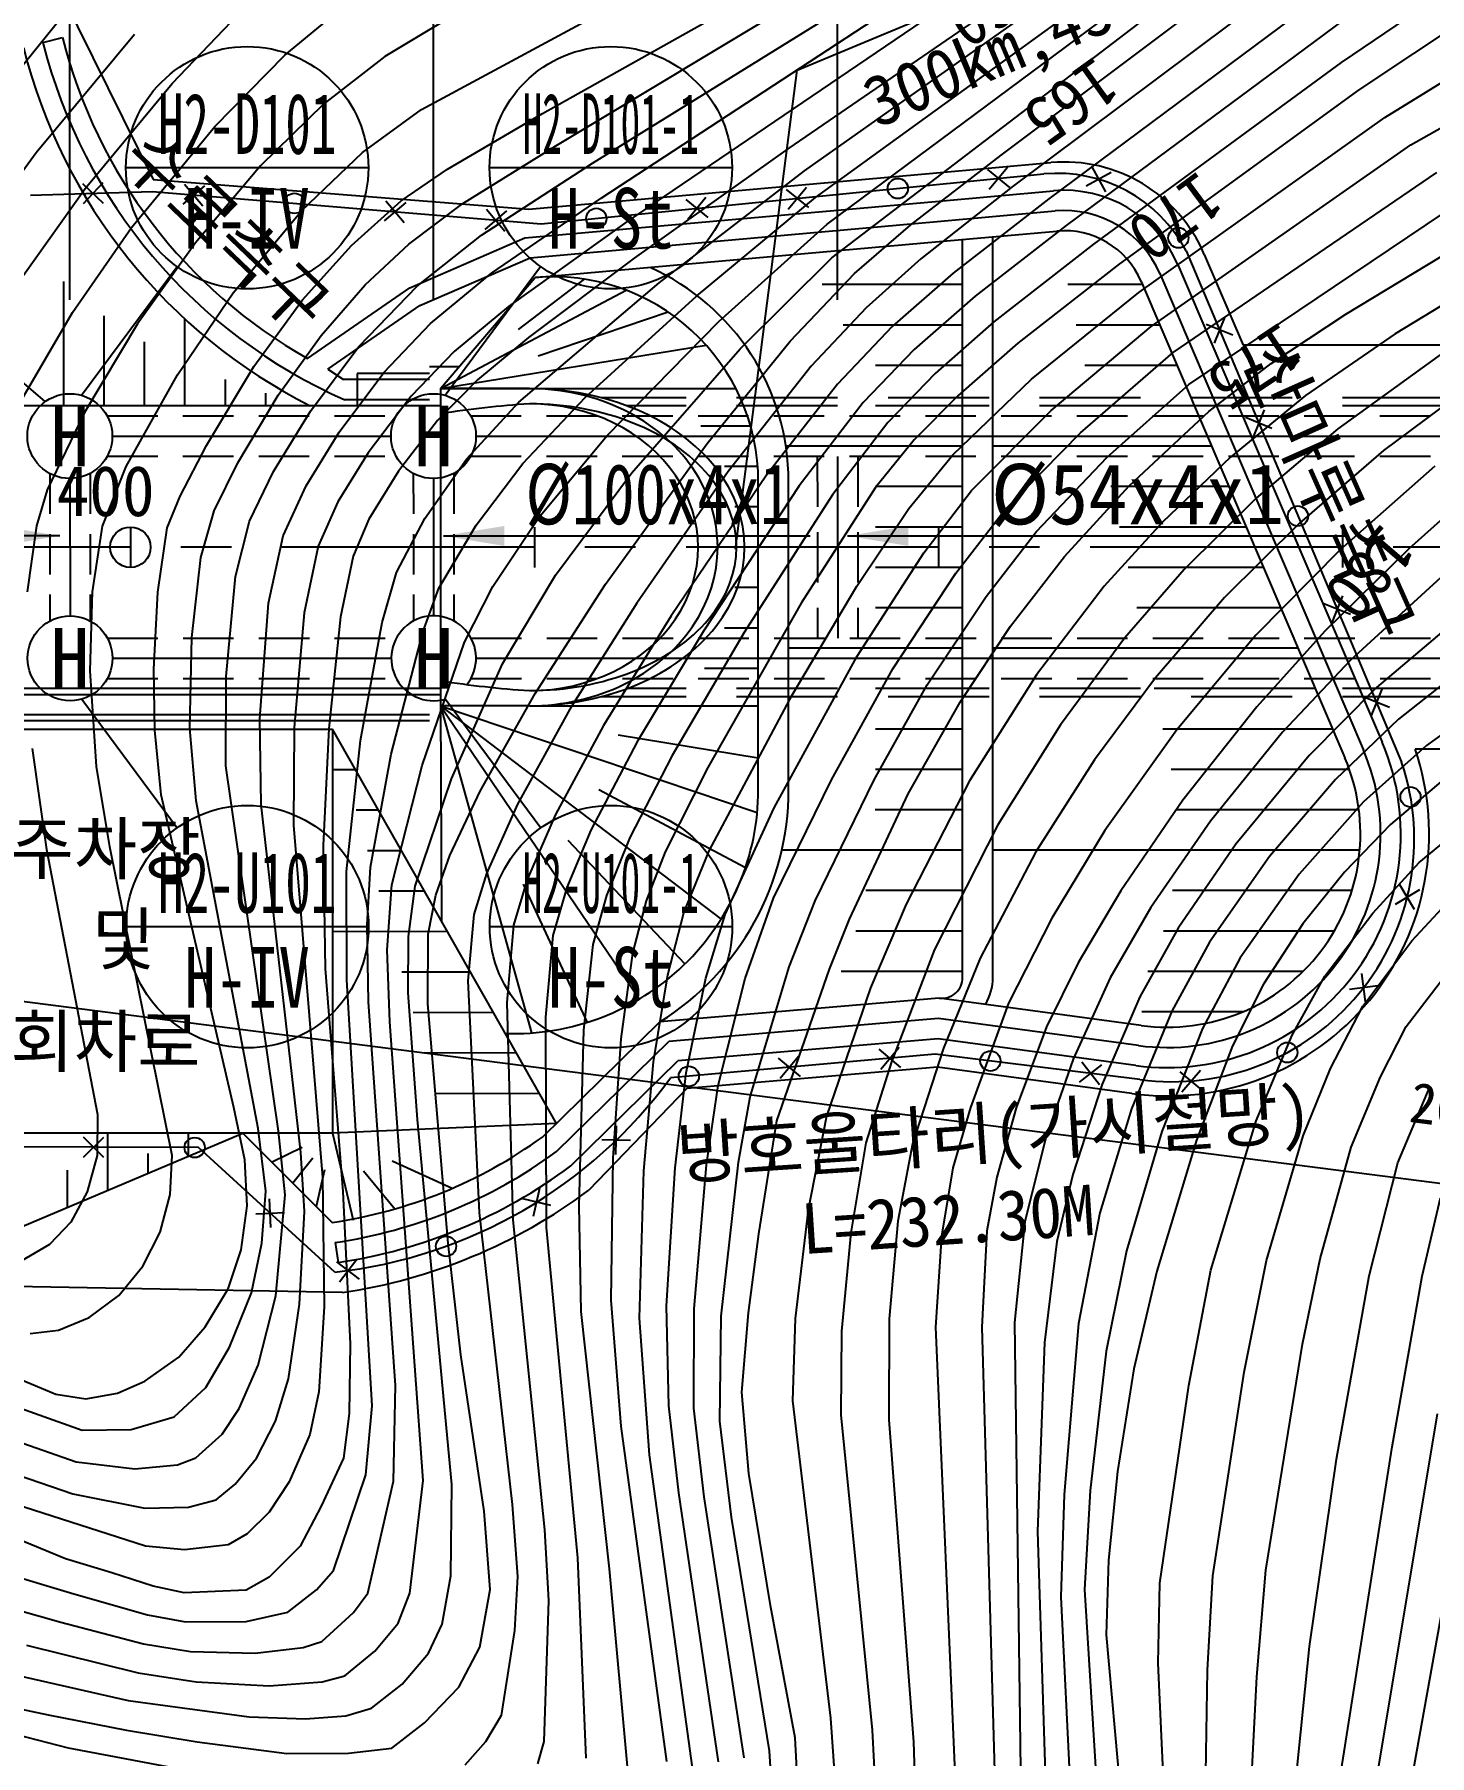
# Model space of a CAD drawing. Header units: millimetres. Extents: x 18534 to 19330, y 1103 to 1809.
# Drawn here: x 19117.1 to 19186.1, y 1409.6 to 1494.8 of the extents above; entities that cross this region are included whole.
import ezdxf
from ezdxf.enums import TextEntityAlignment as Align
from ezdxf.xclip import XClip

# ---------------------------------------------------------------- set-up
doc = ezdxf.new("R2010")
doc.units = ezdxf.units.MM
doc.header["$LTSCALE"] = 10
doc.header["$MEASUREMENT"] = 0
doc.header["$XCLIPFRAME"] = 2
for name, pattern in [('CENTER', [2, 1.25, -0.25, 0.25, -0.25]), ('DASHED', [0.75, 0.5, -0.25]), ('HIDDEN', [0.375, 0.25, -0.125])]:
    doc.linetypes.add(name, pattern=pattern)
for name, color, linetype in [('TN-MANH', 4, 'Continuous'), ('TZ-BASE', 253, 'Continuous'), ('TZ-CABL', 4, 'Continuous')]:
    doc.layers.add(name, color=color, linetype=linetype)
doc.styles.add('GR', font='GulimChe.ttf')
doc.styles.add('HANA', font='GulimChe.ttf')
doc.styles.get("Standard").update_dxf_attribs({"font": 'GulimChe.ttf'})
doc.linetypes.add('ZIGZAG', pattern='A,0.0001,-0.2,[131,ltypeshp.shx,S=0.2,R=0,X=-0.2,Y=0],-0.4,[131,ltypeshp.shx,S=0.2,R=180,X=0.2,Y=0],-0.2', length=0.8001)
doc.dimstyles.get("Standard").update_dxf_attribs({"dimtxt": 0.18, "dimasz": 0.18, "dimexe": 0.18, "dimexo": 0.0625, "dimgap": 0.09, "dimtad": 0, "dimtih": 1, "dimtoh": 1, "dimdec": 4, "dimzin": 0, "dimdsep": 46, "dimtxsty": 'Standard', "dimcen": 0.09, "dimadec": 0, "dimazin": 0, "dimtfac": 1, "dimtdec": 4, "dimtofl": 0, "dimtmove": 0, "dimatfit": 3, "dimfxl": 0, "dimtolj": 1, "dimtzin": 0, "dimarcsym": 0})

# ---------------------------------------------------------------- blocks, each defined once
blk = doc.blocks.new('JD-DFMKFD4RX')
at = {"layer": 'TZ-BASE'}
for p, q in [((583.481, 39.936, 169), (559.93, 23.999, 169)), ((491.262, 38.148), (501.127, 18.205)), ((491.262, 38.148), (501.127, 18.205)), ((575.243, 37.506, 168), (559.061, 25.357, 168)), ((514.409, 21.668, 154), (541.923, 36.521, 154)), ((532.996, 23.612), (562.587, 35.976)), ((521.051, 19.872, 156), (546.86, 35.376, 156)), ((520.402, 21.464, 155), (543.982, 34.728, 155)), ((523.307, 17.286, 158), (549.266, 34.287, 158)), ((522.879, 19.011, 157), (546.548, 33.688, 157)), ((550.339, 33.627, 159), (524.588, 16.117, 159)), ((574.872, 31.986, 170), (560.799, 22.641, 170)), ((549.729, 31.514, 160), (532.544, 19.725, 160)), ((534.712, 14.33, 164), (555.328, 30.066, 164)), ((533.371, 18.631, 161), (549.039, 29.707, 161)), ((533.914, 17.319, 162), (550.601, 29.408, 162)), ((534.483, 15.998, 163), (552.504, 29.379, 163)), ((543.095, 19.411, 165), (556.454, 29.43, 165)), ((517.648, 27.327, 153), (512.59, 24.298, 153)), ((557.323, 28.072, 166), (543.648, 17.847, 166)), ((493.399, 22.309, 149), (497.238, 27.034, 149)), ((502.06, 22.955, 151), (505.728, 26.789, 151)), ((507.647, 24.363, 152), (510.622, 26.816, 152)), ((558.192, 26.714, 167), (545.454, 17.252, 167)), ((495.329, 19.545, 150), (500.199, 25.406, 150)), ((495.67, 24.984), (496.64, 25.228)), ((559.061, 25.357, 168), (546.311, 15.932, 168)), ((504.173, 20.826, 152), (507.647, 24.363, 152)), ((512.59, 24.298, 153), (509.578, 21.955, 153)), ((559.93, 23.999, 169), (547.675, 14.997, 169)), ((562.085, 21.278, 171), (567.128, 24.376, 171)), ((529.95, -0.093), (532.996, 23.612)), ((497.754, 17.752, 151), (502.06, 22.955, 151)), ((560.799, 22.641, 170), (548.961, 14.026, 170)), ((563.372, 19.914, 172), (568.236, 22.661, 172)), ((509.578, 21.955, 153), (506.442, 18.874, 153)), ((511.49, 19.534, 154), (514.409, 21.668, 154)), ((515.701, 18.723, 155), (520.402, 21.464, 155)), ((500.044, 15.83, 152), (504.173, 20.826, 152)), ((549.911, 12.607, 171), (562.085, 21.278, 171)), ((516.448, 17.011, 156), (521.051, 19.872, 156)), ((532.544, 19.725, 160), (524.929, 14.303, 160)), ((550.518, 10.929, 172), (563.372, 19.914, 172)), ((492.26, 15.322, 150), (495.329, 19.545, 150)), ((506.442, 18.874, 153), (503.22, 15.063, 153)), ((508.479, 16.667, 154), (511.49, 19.534, 154)), ((517.378, 15.448, 157), (522.879, 19.011, 157)), ((538.637, 15.955, 165), (543.095, 19.411, 165)), ((539.726, 18.517), (545.561, 19.038)), ((539.726, 18.517), (545.561, 19.038)), ((543.411, 18.8), (542.514, 17.706)), ((547.584, 18.835), (548.261, 17.594)), ((497.627, 18.003), (498.657, 17.034)), ((498.626, 18.033), (497.657, 17.003)), ((501.127, 18.205), (519.726, 16.731)), ((501.127, 18.205), (519.726, 16.731)), ((503.673, 17.894), (502.594, 16.98)), ((502.677, 17.977), (503.59, 16.897)), ((513.401, 17.142, 155), (515.701, 18.723, 155)), ((519.726, 16.731), (539.726, 18.517)), ((519.726, 16.731), (539.726, 18.517)), ((526.166, 13.083, 161), (533.371, 18.631, 161)), ((542.416, 18.701), (543.51, 17.805)), ((548.543, 18.553), (547.302, 17.876)), ((551.618, 9.634, 173), (564.659, 18.551, 173)), ((494.71, 13.467, 151), (497.754, 17.752, 151)), ((510.942, 14.942, 155), (513.401, 17.142, 155)), ((513.639, 17.064), (512.559, 16.151)), ((512.642, 17.147), (513.556, 16.068)), ((517.872, 13.565, 158), (523.307, 17.286, 158)), ((519.529, 15.308), (539.85, 17.122)), ((527.489, 17.219), (528.583, 16.323)), ((528.484, 17.318), (527.588, 16.224)), ((528.022, 12.434, 162), (533.914, 17.319, 162)), ((532.465, 17.713), (533.558, 16.817)), ((533.46, 17.812), (532.563, 16.718)), ((543.648, 17.847, 166), (539.119, 14.281, 166)), ((539.85, 17.122), (545.686, 17.643)), ((545.454, 17.252, 167), (540.717, 13.57, 167)), ((552.384, 8.062, 174), (565.946, 17.187, 174)), ((505.08, 12.589, 154), (508.479, 16.667, 154)), ((513.786, 15.007, 156), (516.448, 17.011, 156)), ((518.621, 16.649), (517.542, 15.736)), ((517.625, 16.732), (518.538, 15.653)), ((539.939, 16.126), (545.775, 16.647)), ((497.123, 11.623, 152), (500.044, 15.83, 152)), ((514.187, 12.929, 157), (517.378, 15.448, 157)), ((524.588, 16.117, 159), (518.71, 11.91, 159)), ((519.779, 14.326), (539.939, 16.126)), ((529.13, 11.17, 163), (534.483, 15.998, 163)), ((535.843, 13.545, 165), (538.637, 15.955, 165)), ((540.028, 15.13), (545.863, 15.651)), ((546.311, 15.932, 168), (541.813, 12.433, 168)), ((542.69, -21.303), (542.69, 15.368)), ((560.168, 11.532, 175), (567.233, 15.824, 175)), ((503.22, 15.063, 153), (500.345, 11.053, 153)), ((508.52, 12.242, 155), (510.942, 14.942, 155)), ((511.619, 12.981, 156), (513.786, 15.007, 156)), ((513.833, 12.841), (519.529, 15.308)), ((520.028, 13.345), (540.028, 15.13)), ((541.19, -21.303), (541.19, 15.234)), ((547.675, 14.997, 169), (542.74, 11.156, 169)), ((553.154, 14.498), (555.077, 10)), ((553.154, 14.498), (555.077, 10)), ((514.32, 11.963), (519.779, 14.326)), ((524.929, 14.303, 160), (519.704, 10.375, 160)), ((530.174, 9.817, 164), (534.712, 14.33, 164)), ((539.119, 14.281, 166), (536.413, 11.855, 166)), ((548.961, 14.026, 170), (543.928, 10.108, 170)), ((551.867, 13.948), (561.954, -9.646)), ((568.432, 14.122, 176), (562.607, 10.562, 176)), ((496.7, 7), (496.7, 13.152)), ((508.766, 9.338), (513.833, 12.841)), ((509.44, 10.477, 156), (511.619, 12.981, 156)), ((511.299, 9.943, 157), (514.187, 12.929, 157)), ((514.848, 11.078, 158), (517.872, 13.565, 158)), ((515.349, 7.85), (520.01, 13.337)), ((519.205, 10.782), (522.474, 13.267)), ((519.218, 7.174, 161), (526.166, 13.083, 161)), ((520.009, 13.336), (520.028, 13.345)), ((532.662, 10.202, 165), (535.843, 13.545, 165)), ((541.19, 13), (534.236, 13)), ((540.717, 13.57, 167), (537.705, 10.919, 167)), ((550.097, 13), (546.393, 13)), ((550.028, 13.161), (560.115, -10.432)), ((550.948, 13.554), (561.034, -10.039)), ((502.328, 8.53, 154), (505.08, 12.589, 154)), ((506.11, 8.942, 155), (508.52, 12.242, 155)), ((509.777, 8.822), (514.32, 11.963)), ((515.349, 7.85), (524.538, 12.722)), ((522.506, 7.417, 162), (528.022, 12.434, 162)), ((541.813, 12.433, 168), (538.802, 9.786, 168)), ((544.604, 8.314, 171), (549.911, 12.607, 171)), ((494.459, 7.027, 152), (497.123, 11.623, 152)), ((498.7, 7), (498.7, 11.45)), ((502.7, 7), (502.7, 11.293)), ((512.546, 8.653, 158), (514.848, 11.078, 158)), ((518.71, 11.91, 159), (516.025, 9.691, 159)), ((520.188, 9.48), (526.612, 11.645)), ((523.573, 5.522, 163), (529.13, 11.17, 163)), ((536.413, 11.855, 166), (533.688, 8.96, 166)), ((542.74, 11.156, 169), (539.835, 8.592, 169)), ((554.177, 11.413), (553.644, 10.103)), ((556.462, 9.103, 175), (560.168, 11.532, 175)), ((500.345, 11.053, 153), (497.728, 6.676, 153)), ((507.313, 7.519, 156), (509.44, 10.477, 156)), ((519.704, 10.375, 160), (517.172, 8.293, 160)), ((537.705, 10.919, 167), (534.993, 8.077, 167)), ((541.19, 11), (535.28, 11)), ((545.58, 6.774, 172), (550.518, 10.929, 172)), ((550.952, 11), (546.821, 11)), ((554.565, 10.491), (553.256, 11.024)), ((562.607, 10.562, 176), (558.166, 7.504, 176)), ((500.7, 7), (500.7, 10.168)), ((508.911, 6.742, 157), (511.299, 9.943, 157)), ((516.025, 9.691, 159), (513.897, 7.485, 159)), ((515.349, 7.85), (528.492, 10.005)), ((524.81, 3.667, 164), (530.174, 9.817, 164)), ((528.549, 5.135, 165), (532.662, 10.202, 165)), ((538.802, 9.786, 168), (536.276, 7.168, 168)), ((543.928, 10.108, 170), (540.969, 7.508, 170)), ((547.024, 5.669, 173), (551.618, 9.634, 173)), ((700, 10), (555.077, 10)), ((700, 10), (555.077, 10)), ((565.021, 9.664, 177), (559.761, 5.866, 177)), ((499.794, 3.999, 154), (502.328, 8.53, 154)), ((503.76, 5.043, 155), (506.11, 8.942, 155)), ((509.777, 8.822), (510.546, 8.3)), ((510.334, 5.698, 158), (512.546, 8.653, 158)), ((511.215, 8.6), (511.215, 7)), ((514.808, 8.6), (511.215, 8.6)), ((514.808, 8.95), (516.283, 8.95)), ((533.688, 8.96, 166), (529.592, 3.742, 166)), ((541.19, 9), (536.884, 9)), ((539.835, 8.592, 169), (537.489, 6.176, 169)), ((551.807, 9), (547.248, 9)), ((553.38, 6.72, 175), (556.462, 9.103, 175)), ((567.134, 8.594, 178), (562.025, 4.784, 178)), ((504.7, 7), (504.7, 8.31)), ((514.808, 8.3), (510.546, 8.3)), ((517.172, 8.293, 160), (515.199, 6.28, 160)), ((515.349, 7.85), (529.969, 7.85)), ((519.75, 7.85), (515.349, 7.85)), ((515.349, 7.85), (515.349, -7.85)), ((534.993, 8.077, 167), (531.48, 3.565, 167)), ((540.706, 4.577, 171), (544.604, 8.314, 171)), ((548.353, 4.463, 174), (552.384, 8.062, 174)), ((515.349, 7), (493.9, 7)), ((505.314, 4.174, 156), (507.313, 7.519, 156)), ((506.7, 7), (506.7, 7.62)), ((514.808, 7.3), (510.607, 7.3)), ((513.897, 7.485, 159), (511.765, 4.667, 159)), ((516.634, 4.357, 161), (519.218, 7.174, 161)), ((519.42, 4.141, 162), (522.506, 7.417, 162)), ((536.276, 7.168, 168), (533.1, 3.046, 168)), ((541.19, 7), (536.884, 7)), ((540.969, 7.508, 170), (538.8, 5.312, 170)), ((552.662, 7), (547.676, 7)), ((558.166, 7.504, 176), (554.456, 4.462, 176)), ((497.728, 6.676, 153), (495.885, 2.844, 153)), ((507.088, 3.749, 157), (508.911, 6.742, 157)), ((515.199, 6.28, 160), (513.272, 3.764, 160)), ((530.695, 6), (528.227, 6)), ((537.489, 6.176, 169), (534.749, 2.596, 169)), ((541.639, 2.806, 172), (545.58, 6.774, 172)), ((549.435, 3.043, 175), (553.38, 6.72, 175)), ((556.506, 5.883), (555.196, 6.416)), ((556.118, 6.805), (555.585, 5.495)), ((508.702, 3.032, 158), (510.334, 5.698, 158)), ((520.22, 1.473, 163), (523.573, 5.522, 163)), ((523.509, -1.83, 165), (528.549, 5.135, 165)), ((538.8, 5.312, 170), (536.874, 2.954, 170)), ((543.283, 1.843, 173), (547.024, 5.669, 173)), ((559.761, 5.866, 177), (555.727, 2.429, 177)), ((569.147, 5.18, 180), (563.285, -0.074, 180)), ((280, 5.111), (700, -48.86)), ((502.456, 2.525, 155), (503.76, 5.043, 155)), ((511.765, 4.667, 159), (510.273, 2.24, 159)), ((514.566, 1.422, 161), (516.634, 4.357, 161)), ((541.19, 5), (532.444, 5)), ((538.524, 1.919, 171), (540.706, 4.577, 171)), ((553.517, 5), (542.69, 5)), ((544.828, 0.766, 174), (548.353, 4.463, 174)), ((554.456, 4.462, 176), (551.085, 1.243, 176)), ((562.025, 4.784, 178), (557.864, 1.197, 178)), ((498.615, 1.044, 154), (499.794, 3.999, 154)), ((504.144, 1.807, 156), (505.314, 4.174, 156)), ((505.889, 1.286, 157), (507.088, 3.749, 157)), ((513.272, 3.764, 160), (511.798, 1.388, 160)), ((517.109, 1.084, 162), (519.42, 4.141, 162)), ((521.045, -1.376, 164), (524.81, 3.667, 164)), ((529.592, 3.742, 166), (525.066, -2.769, 166)), ((531.48, 3.565, 167), (526.767, -3.39, 167)), ((531.05, 4), (529.409, 4)), ((564.575, 4.018, 179), (559.885, -0.127, 179)), ((495.885, 2.844, 153), (495.353, 1.052, 153)), ((507.555, 0.57, 158), (508.702, 3.032, 158)), ((533.1, 3.046, 168), (528.362, -4.161, 168)), ((534.749, 2.596, 169), (530.376, -4.219, 169)), ((531.079, -11.993), (531.079, 3.237)), ((532.579, -11.993), (532.579, 3.237)), ((536.874, 2.954, 170), (533.2, -2.762, 170)), ((541.19, 3), (536.884, 3)), ((539.271, -0.281, 172), (541.639, 2.806, 172)), ((546.236, -0.457, 175), (549.435, 3.043, 175)), ((554.372, 3), (548.531, 3)), ((501.824, 0.967, 155), (502.456, 2.525, 155)), ((503.492, -0.51, 156), (504.144, 1.807, 156)), ((510.273, 2.24, 159), (509.3, 0.055, 159)), ((531.079, 2), (529.92, 2)), ((535.948, -1.931, 171), (538.524, 1.919, 171)), ((540.86, -1.289, 173), (543.283, 1.843, 173)), ((555.727, 2.429, 177), (552.167, -1.109, 177)), ((495.353, 1.052, 153), (494.88, -2.202, 153)), ((498.124, -2.215, 154), (498.615, 1.044, 154)), ((500, 1), (500, -1)), ((501.352, -2.224, 155), (501.824, 0.967, 155)), ((505.193, -1.447, 157), (505.889, 1.286, 157)), ((511.798, 1.388, 160), (511.031, -0.45, 160)), ((513.162, -1.255, 161), (514.566, 1.422, 161)), ((515.269, -2.026, 162), (517.109, 1.084, 162)), ((517.935, -1.95, 163), (520.22, 1.473, 163)), ((520, 1), (520, -1)), ((541.19, 1), (536.884, 1)), ((540, 1), (540, -1)), ((551.085, 1.243, 176), (548.193, -1.921, 176)), ((555.227, 1), (548.958, 1)), ((557.864, 1.197, 178), (554.164, -2.488, 178)), ((560, 1), (560, -1)), ((506.828, -2.766, 158), (507.555, 0.57, 158)), ((509.3, 0.055, 159), (508.599, -3.248, 159)), ((542.351, -2.437, 174), (544.828, 0.766, 174)), ((503.046, -4.471, 156), (503.492, -0.51, 156)), ((511.031, -0.45, 160), (510.399, -3.446, 160)), ((535.966, -5.401, 172), (539.271, -0.281, 172)), ((543.569, -3.913, 175), (546.236, -0.457, 175)), ((559.885, -0.127, 179), (555.711, -4.355, 179)), ((563.285, -0.074, 180), (559.127, -4.154, 180)), ((504.736, -6.4, 157), (505.193, -1.447, 157)), ((512.461, -3.73, 161), (513.162, -1.255, 161)), ((518.419, -5.774, 164), (521.045, -1.376, 164)), ((541.19, -1), (536.884, -1)), ((537.746, -6.025, 173), (540.86, -1.289, 173)), ((552.167, -1.109, 177), (549.226, -4.49, 177)), ((556.082, -1), (549.386, -1)), ((564.865, -1.492, 181), (560.404, -5.567, 181)), ((498.002, -6.124, 154), (498.124, -2.215, 154)), ((501.159, -6.036, 155), (501.352, -2.224, 155)), ((514.471, -4.203, 162), (515.269, -2.026, 162)), ((516.533, -4.698, 163), (517.935, -1.95, 163)), ((520.029, -7.248, 165), (523.509, -1.83, 165)), ((531.079, -2), (529.92, -2)), ((532.764, -7.29, 171), (535.948, -1.931, 171)), ((539.432, -6.816, 174), (542.351, -2.437, 174)), ((548.193, -1.921, 176), (544.842, -6.322, 176)), ((554.164, -2.488, 178), (550.746, -6.46, 178)), ((560, -2.411), (559.467, -3.721)), ((506.402, -8.497, 158), (506.828, -2.766, 158)), ((508.599, -3.248, 159), (508.111, -8.932, 159)), ((525.066, -2.769, 166), (521.756, -8.011, 166)), ((526.767, -3.39, 167), (523.415, -8.833, 167)), ((533.2, -2.762, 170), (528.577, -10.9, 170)), ((541.19, -3), (536.884, -3)), ((556.937, -3), (549.813, -3)), ((560.388, -3.333), (559.078, -2.799)), ((565.965, -3.308, 182), (561.688, -6.947, 182)), ((510.399, -3.446, 160), (509.819, -8.982, 160)), ((511.395, -9.569, 161), (512.461, -3.73, 161)), ((512.913, -10.24, 162), (514.471, -4.203, 162)), ((528.362, -4.161, 168), (525.106, -9.596, 168)), ((530.376, -4.219, 169), (526.818, -10.312, 169)), ((531.05, -4), (529.409, -4)), ((541.07, -7.671, 175), (543.569, -3.913, 175)), ((559.127, -4.154, 180), (555.756, -7.894, 180)), ((502.944, -8.959, 156), (503.046, -4.471, 156)), ((514.433, -10.8, 163), (516.533, -4.698, 163)), ((541.19, -5), (532.579, -5)), ((557.792, -5), (542.69, -5)), ((549.226, -4.49, 177), (546.03, -8.794, 177)), ((555.711, -4.355, 179), (551.789, -9.036, 179)), ((567.118, -5.069, 183), (562.769, -8.504, 183)), ((515.893, -11.471, 164), (518.419, -5.774, 164)), ((531.857, -12.906, 172), (535.966, -5.401, 172)), ((560.404, -5.567, 181), (557.022, -9.149, 181)), ((498.323, -10.857, 154), (498.002, -6.124, 154)), ((501.203, -9.053, 155), (501.159, -6.036, 155)), ((504.727, -10.824, 157), (504.736, -6.4, 157)), ((531.079, -6), (528.419, -6)), ((534.701, -11.514, 173), (537.746, -6.025, 173)), ((544.842, -6.322, 176), (541.531, -11.562, 176)), ((550.746, -6.46, 178), (547.721, -10.529, 178)), ((568.508, -6.67, 184), (564.151, -9.808, 184)), ((515.349, -7.3), (490, -7.3)), ((515.349, -7), (493.9, -7)), ((517.318, -12.07, 165), (520.029, -7.248, 165)), ((528.654, -15.028, 171), (532.764, -7.29, 171)), ((536.815, -11.515, 174), (539.432, -6.816, 174)), ((541.19, -7), (536.884, -7)), ((558.647, -7), (550.668, -7)), ((561.688, -6.947, 182), (558.35, -10.31, 182)), ((562.329, -7.941), (561.019, -7.407)), ((561.941, -7.019), (561.408, -8.329)), ((514.808, -8.3), (490, -8.3)), ((506.465, -12.732, 158), (506.402, -8.497, 158)), ((515.349, -7.85), (515.389, -18.488)), ((515.349, -7.85), (531.025, -13.132)), ((515.349, -7.85), (529.236, -18.406)), ((515.349, -7.85), (525.191, -22.366)), ((515.349, -7.85), (519.846, -24.045)), ((519.75, -7.85), (515.349, -7.85)), ((521.756, -8.011, 166), (519.164, -12.714, 166)), ((519.75, -7.85), (531.079, -7.85)), ((538.497, -12.208, 175), (541.07, -7.671, 175)), ((555.756, -7.894, 180), (552.096, -12.527, 180)), ((562.769, -8.504, 183), (559.646, -11.503, 183)), ((514.808, -8.6), (490, -8.6)), ((490, -9), (510, -9)), ((501.523, -12.264, 155), (501.203, -9.053, 155)), ((503.255, -12.562, 156), (502.944, -8.959, 156)), ((508.111, -8.932, 159), (508.078, -13.762, 159)), ((509.819, -8.982, 160), (509.536, -14.769, 160)), ((521.088, -28.52), (510, -9)), ((510, -9), (510, -29)), ((523.415, -8.833, 167), (521.046, -13.224, 167)), ((524.138, -9.291), (531.079, -10.429)), ((541.19, -9), (536.884, -9)), ((546.03, -8.794, 177), (542.935, -13.739, 177)), ((551.789, -9.036, 179), (548.237, -14.018, 179)), ((559.502, -9), (551.096, -9)), ((557.022, -9.149, 181), (553.459, -13.565, 181)), ((495.137, -9.972, 153), (495.85, -14.957, 153)), ((510.699, -16.053, 161), (511.395, -9.569, 161)), ((525.106, -9.596, 168), (522.792, -14.003, 168)), ((564.151, -9.808, 184), (561.039, -12.598, 184)), ((700, -10), (563.588, -10)), ((700, -10), (563.588, -10)), ((498.974, -14.833, 154), (498.323, -10.857, 154)), ((507.336, -28.915, 157), (504.727, -10.824, 157)), ((510.063, -11), (511.138, -11.004)), ((511.885, -15.836, 162), (512.913, -10.24, 162)), ((512.946, -16.708, 163), (514.433, -10.8, 163)), ((526.818, -10.312, 169), (524.725, -14.374, 169)), ((528.577, -10.9, 170), (526.467, -15.076, 170)), ((541.19, -11), (536.884, -11)), ((547.721, -10.529, 178), (544.82, -15.082, 178)), ((560.357, -11), (551.523, -11)), ((558.35, -10.31, 182), (554.712, -14.708, 182)), ((514.088, -16.776, 164), (515.893, -11.471, 164)), ((531.829, -17.381, 173), (534.701, -11.514, 173)), ((533.887, -17.5, 174), (536.815, -11.515, 174)), ((541.531, -11.562, 176), (538.396, -17.675, 176)), ((559.646, -11.503, 183), (556.379, -15.315, 183)), ((564.86, -11.608, 185), (562.376, -13.725, 185)), ((505.124, -27.743, 155), (501.523, -12.264, 155)), ((506.324, -28.78, 156), (503.255, -12.562, 156)), ((508.442, -29.964, 158), (506.465, -12.732, 158)), ((515.816, -15.254, 165), (517.318, -12.07, 165)), ((519.164, -12.714, 166), (517.631, -16.154, 166)), ((523.177, -12), (530.445, -15.854)), ((535.585, -18.405, 175), (538.497, -12.208, 175)), ((552.096, -12.527, 180), (549.021, -17.012, 180)), ((561.039, -12.598, 184), (557.844, -16.193, 184)), ((511.166, -13.004), (512.277, -13.008)), ((521.046, -13.224, 167), (519.642, -16.444, 167)), ((529.431, -18.177, 172), (531.857, -12.906, 172)), ((541.19, -13), (536.865, -13)), ((553.459, -13.565, 181), (550.515, -17.834, 181)), ((560.81, -13), (551.75, -13)), ((563.793, -15.606, 186), (566.836, -13.098, 186)), ((508.078, -13.762, 159), (509.507, -31.205, 159)), ((522.792, -14.003, 168), (521.606, -16.84, 168)), ((524.725, -14.374, 169), (523.559, -17.243, 169)), ((542.935, -13.739, 177), (539.801, -19.917, 177)), ((548.237, -14.018, 179), (545.604, -18.36, 179)), ((562.376, -13.725, 185), (560.1, -16.085, 185)), ((495.85, -14.957, 153), (498.375, -28.089, 153)), ((502.058, -30.108, 154), (498.974, -14.833, 154)), ((509.536, -14.769, 160), (509.645, -20.864, 160)), ((511.732, -15.006), (513.415, -15.012)), ((515.111, -17.22, 165), (515.816, -15.254, 165)), ((521.644, -14.496), (527.45, -20.625)), ((526.467, -15.076, 170), (525.527, -17.501, 170)), ((527.399, -18.106, 171), (528.654, -15.028, 171)), ((541.19, -15), (532.242, -15)), ((544.82, -15.082, 178), (542.065, -20.337, 178)), ((560.851, -15), (542.69, -15)), ((554.712, -14.708, 182), (551.864, -18.856, 182)), ((556.379, -15.315, 183), (553.419, -19.555, 183)), ((510.707, -21.409, 161), (510.699, -16.053, 161)), ((511.711, -18.691, 162), (511.885, -15.836, 162)), ((517.631, -16.154, 166), (516.996, -18.179, 166)), ((560.1, -16.085, 185), (558.04, -18.648, 185)), ((561.503, -18.11, 186), (563.793, -15.606, 186)), ((512.298, -17.008), (514.553, -17.016)), ((512.705, -19.937, 163), (512.946, -16.708, 163)), ((513.761, -19.267, 164), (514.088, -16.776, 164)), ((519.642, -16.444, 167), (518.953, -18.706, 167)), ((519.436, -16.684), (522.601, -23.525)), ((521.606, -16.84, 168), (520.912, -19.229, 168)), ((541.19, -17), (536.406, -17)), ((549.021, -17.012, 180), (546.911, -20.575, 180)), ((560.464, -17), (551.577, -17)), ((557.844, -16.193, 184), (554.929, -20.326, 184)), ((563.807, -16.96), (562.597, -17.692)), ((563.568, -17.931), (562.836, -16.721)), ((563.429, -19.479, 187), (565.784, -16.94, 187)), ((514.744, -19.152, 165), (515.111, -17.22, 165)), ((523.559, -17.243, 169), (522.887, -19.673, 169)), ((525.527, -17.501, 170), (524.857, -20.097, 170)), ((530.432, -21.348, 173), (531.829, -17.381, 173)), ((532.614, -20.774, 174), (533.887, -17.5, 174)), ((538.396, -17.675, 176), (536.636, -21.812, 176)), ((550.515, -17.834, 181), (548.501, -21.312, 181)), ((511.778, -22.497, 162), (511.711, -18.691, 162)), ((516.996, -18.179, 166), (516.704, -21.459, 166)), ((518.953, -18.706, 167), (518.63, -22.53, 167)), ((526.6, -21.169, 171), (527.399, -18.106, 171)), ((528.477, -21.334, 172), (529.431, -18.177, 172)), ((534.606, -20.889, 175), (535.585, -18.405, 175)), ((545.604, -18.36, 179), (543.466, -22.564, 179)), ((558.04, -18.648, 185), (556.089, -21.629, 185)), ((559.123, -21.234, 186), (561.503, -18.11, 186)), ((510.035, -19), (515.692, -19.02)), ((513.755, -22.064, 164), (513.761, -19.267, 164)), ((514.724, -22.612, 165), (514.744, -19.152, 165)), ((520.912, -19.229, 168), (520.54, -23.264, 168)), ((541.19, -19), (535.911, -19)), ((551.864, -18.856, 182), (549.969, -22.253, 182)), ((559.59, -19), (551.14, -19)), ((553.419, -19.555, 183), (551.555, -22.959, 183)), ((561.002, -22.717, 187), (563.429, -19.479, 187)), ((512.843, -23.497, 163), (512.705, -19.937, 163)), ((522.887, -19.673, 169), (522.427, -23.915, 169)), ((524.857, -20.097, 170), (524.276, -24.341, 170)), ((539.801, -19.917, 177), (537.68, -25.477, 177)), ((542.065, -20.337, 178), (540.25, -24.799, 178)), ((554.929, -20.326, 184), (553.065, -23.817, 184)), ((509.645, -20.864, 160), (510.516, -31.896, 160)), ((513.429, -21.012), (516.83, -21.024)), ((525.888, -25.481, 171), (526.6, -21.169, 171)), ((530.669, -27.209, 174), (532.614, -20.774, 174)), ((531.991, -28.397, 175), (534.606, -20.889, 175)), ((541.19, -21), (535.176, -21)), ((546.911, -20.575, 180), (545.351, -23.739, 180)), ((558.042, -21), (550.366, -21)), ((557.498, -24.16, 186), (559.123, -21.234, 186)), ((561.136, -22.498), (560.956, -21.095)), ((563.156, -23.733, 188), (565.326, -20.883, 188)), ((511.962, -42.508, 161), (510.707, -21.409, 161)), ((514.212, -28.322, 164), (513.755, -22.064, 164)), ((516.704, -21.459, 166), (517.254, -32.929, 166)), ((527.501, -26.025, 172), (528.477, -21.334, 172)), ((529.089, -26.643, 173), (530.432, -21.348, 173)), ((536.636, -21.812, 176), (534.457, -28.166, 176)), ((548.501, -21.312, 181), (546.672, -25.337, 181)), ((556.089, -21.629, 185), (554.557, -24.686, 185)), ((561.747, -21.707), (560.344, -21.887)), ((513.114, -41.494, 162), (511.778, -22.497, 162)), ((515.723, -34.449, 165), (514.724, -22.612, 165)), ((518.63, -22.53, 167), (518.923, -33.302, 167)), ((540.028, -22.317), (526.21, -23.501)), ((550.028, -23.676), (540.028, -22.317)), ((543.466, -22.564, 179), (541.58, -27.744, 179)), ((549.969, -22.253, 182), (548.103, -26.577, 182)), ((551.555, -22.959, 183), (549.549, -27.805, 183)), ((555.059, -23), (550.057, -23)), ((559.4, -25.807, 187), (561.002, -22.717, 187)), ((514.483, -46.2, 163), (512.843, -23.497, 163)), ((513.995, -23.014), (517.968, -23.028)), ((520.392, -29.202), (526.21, -23.501)), ((520.54, -23.264, 168), (520.573, -33.676, 168)), ((540.003, -23.323), (526.653, -24.467)), ((549.894, -24.666), (540.003, -23.323)), ((545.351, -23.739, 180), (543.839, -27.756, 180)), ((553.065, -23.817, 184), (551.047, -28.926, 184)), ((561.877, -26.217, 188), (563.156, -23.733, 188)), ((521.092, -29.916), (526.653, -24.467)), ((522.427, -23.915, 169), (522.203, -32.604, 169)), ((524.276, -24.341, 170), (523.885, -30.237, 170)), ((539.978, -24.329), (527.097, -25.432)), ((549.759, -25.657), (539.978, -24.329)), ((554.557, -24.686, 185), (552.769, -29.354, 185)), ((555.717, -28.388, 186), (557.498, -24.16, 186)), ((514.56, -25.016), (519.107, -25.032)), ((521.792, -30.63), (527.097, -25.432)), ((525.414, -30.87, 171), (525.888, -25.481, 171)), ((533.161, -26.197), (532.075, -25.291)), ((532.165, -26.287), (533.071, -25.201)), ((537.68, -25.477, 177), (536.399, -29.479, 177)), ((538.141, -25.748), (537.055, -24.842)), ((537.145, -25.838), (538.051, -24.752)), ((540.25, -24.799, 178), (538.705, -29.533, 178)), ((546.672, -25.337, 181), (545.308, -29.222, 181)), ((547.963, -26.61), (547.095, -25.493)), ((526.959, -30.718, 172), (527.501, -26.025, 172)), ((539.943, -25.737), (527.533, -26.8)), ((539.943, -25.737), (527.533, -26.8)), ((549.571, -27.045), (539.943, -25.737)), ((549.571, -27.045), (539.943, -25.737)), ((546.971, -26.486), (548.087, -25.617)), ((553.043, -26.881), (551.966, -25.964)), ((552.046, -26.961), (552.963, -25.884)), ((558.042, -29.144, 187), (559.4, -25.807, 187)), ((560.427, -29.696, 188), (561.877, -26.217, 188)), ((515.126, -27.018), (520.245, -27.036)), ((527.533, -26.8), (522.688, -31.833)), ((527.533, -26.8), (522.688, -31.833)), ((528.52, -30.58, 173), (529.089, -26.643, 173)), ((530.096, -30.449, 174), (530.669, -27.209, 174)), ((548.103, -26.577, 182), (546.651, -31.047, 182)), ((562.744, -30.471, 189), (564.329, -26.672, 189)), ((498.375, -28.089, 153), (498.352, -30.106, 153)), ((505.66, -30.321, 155), (505.124, -27.743, 155)), ((541.58, -27.744, 179), (540.7, -30.725, 179)), ((543.839, -27.756, 180), (542.88, -31.191, 180)), ((549.549, -27.805, 183), (547.98, -32.943, 183)), ((506.694, -31.883, 156), (506.324, -28.78, 156)), ((507.657, -32.064, 157), (507.336, -28.915, 157)), ((521.088, -28.52), (510, -29)), ((515.902, -46.4, 164), (514.212, -28.322, 164)), ((524.034, -30.06), (524.059, -28.646)), ((531.1, -33.988, 175), (531.991, -28.397, 175)), ((534.457, -28.166, 176), (533.55, -32.807, 176)), ((551.047, -28.926, 184), (549.298, -34.834, 184)), ((553.478, -35.786, 186), (555.717, -28.388, 186)), ((489.977, -35.6), (505.57, -29)), ((510, -29), (490, -29)), ((497.675, -30.2), (498.678, -29.203)), ((498.675, -30.203), (497.678, -29.2)), ((498.864, -29), (498.864, -31.839)), ((502.864, -29), (502.864, -30.145)), ((505.57, -29), (509.985, -33.43)), ((508.507, -29.724), (507.013, -30.448)), ((510, -29), (511.032, -33.308)), ((524.754, -29.365), (523.34, -29.34)), ((536.399, -29.479, 177), (535.655, -33.935, 177)), ((538.705, -29.533, 178), (537.986, -33.355, 178)), ((545.308, -29.222, 181), (544.267, -33.391, 181)), ((552.769, -29.354, 185), (550.806, -35.842, 185)), ((556.237, -35.309, 187), (558.042, -29.144, 187)), ((558.888, -35.222, 188), (560.427, -29.696, 188)), ((498.352, -30.106, 153), (497.865, -31.912, 153)), ((500.864, -30.008), (500.864, -30.992)), ((501.958, -32.044, 154), (502.058, -30.108, 154)), ((505.78, -32.603, 155), (505.66, -30.321, 155)), ((509.021, -30.241), (508.043, -31.481)), ((508.618, -32.88, 158), (508.442, -29.964, 158)), ((512.962, -30.369), (515.925, -31.737)), ((523.885, -30.237, 170), (523.776, -37.266, 170)), ((527.9, -37.698, 173), (528.52, -30.58, 173)), ((529.239, -38.064, 174), (530.096, -30.449, 174)), ((561.318, -36.068, 189), (562.744, -30.471, 189)), ((496.864, -30.83), (496.864, -32.685)), ((509.6, -30.821), (509.199, -32.642)), ((509.507, -31.205, 159), (509.584, -37.608, 159)), ((511.54, -30.879), (513.079, -32.757)), ((525.199, -38.168, 171), (525.414, -30.87, 171)), ((526.542, -37.55, 172), (526.959, -30.718, 172)), ((540.7, -30.725, 179), (540.15, -34.103, 179)), ((542.88, -31.191, 180), (542.396, -33.849, 180)), ((546.651, -31.047, 182), (545.851, -34.373, 182)), ((497.865, -31.912, 153), (497.042, -33.418, 153)), ((501.47, -33.909, 154), (501.958, -32.044, 154)), ((506.5, -34.46, 156), (506.694, -31.883, 156)), ((506.948, -33.669), (506.886, -32.256)), ((507.189, -37.051, 157), (507.657, -32.064, 157)), ((510.516, -31.896, 160), (510.876, -39.439, 160)), ((520.801, -32.583), (519.423, -32.263)), ((519.952, -33.112), (520.272, -31.734)), ((563.942, -36.085, 190), (564.846, -32.203, 190)), ((505.482, -34.78, 155), (505.78, -32.603, 155)), ((506.211, -32.994), (507.624, -32.931)), ((508.367, -37.472, 158), (508.618, -32.88, 158)), ((517.254, -32.929, 166), (518.89, -47.388, 166)), ((522.203, -32.604, 169), (522.301, -37.833, 169)), ((533.55, -32.807, 176), (532.911, -38.175, 176)), ((547.98, -32.943, 183), (546.936, -38.424, 183)), ((497.042, -33.418, 153), (495.99, -34.517, 153)), ((500.616, -35.593, 154), (501.47, -33.909, 154)), ((518.923, -33.302, 167), (520.502, -48.638, 167)), ((520.573, -33.676, 168), (522.125, -50.028, 168)), ((530.597, -37.9, 175), (531.1, -33.988, 175)), ((535.655, -33.935, 177), (535.194, -38.815, 177)), ((537.986, -33.355, 178), (537.55, -38.201, 178)), ((542.396, -33.849, 180), (542.148, -38.608, 180)), ((544.267, -33.391, 181), (543.755, -38.372, 181)), ((495.99, -34.517, 153), (494.552, -35.365, 153)), ((504.834, -36.714, 155), (505.482, -34.78, 155)), ((505.991, -36.908, 156), (506.5, -34.46, 156)), ((510.131, -34.419), (510.278, -35.408)), ((516.349, -39.984, 165), (515.723, -34.449, 165)), ((540.15, -34.103, 179), (539.847, -38.613, 179)), ((545.851, -34.373, 182), (545.241, -39.375, 182)), ((549.298, -34.834, 184), (548.297, -39.803, 184)), ((499.422, -37.039, 154), (500.616, -35.593, 154)), ((511.341, -36.227), (510.214, -35.373)), ((510.351, -36.364), (511.205, -35.237)), ((555.137, -40.843, 187), (556.237, -35.309, 187)), ((558.022, -39.446, 188), (558.888, -35.222, 188)), ((510.497, -36.892), (489.585, -36.52)), ((510.497, -36.892), (489.585, -36.52)), ((550.806, -35.842, 185), (549.667, -40.68, 185)), ((552.383, -41.501, 186), (553.478, -35.786, 186)), ((559.696, -45.146, 189), (561.318, -36.068, 189)), ((562.454, -44.528, 190), (563.942, -36.085, 190)), ((497.959, -38.127, 154), (499.422, -37.039, 154)), ((503.701, -38.597, 155), (504.834, -36.714, 155)), ((504.898, -39.602, 156), (505.991, -36.908, 156)), ((506.317, -40.49, 157), (507.189, -37.051, 157)), ((507.821, -41.164, 158), (508.367, -37.472, 158)), ((523.776, -37.266, 170), (524.269, -43.504, 170)), ((496.433, -38.764, 154), (497.959, -38.127, 154)), ((509.584, -37.608, 159), (509.317, -41.812, 159)), ((522.301, -37.833, 169), (523.695, -50.577, 169)), ((525.688, -44.936, 171), (525.199, -38.168, 171)), ((526.657, -42.508, 172), (526.542, -37.55, 172)), ((527.892, -42.612, 173), (527.9, -37.698, 173)), ((529.167, -43.26, 174), (529.239, -38.064, 174)), ((530.265, -41.833, 175), (530.597, -37.9, 175)), ((532.911, -38.175, 176), (532.767, -42.261, 176)), ((537.55, -38.201, 178), (537.542, -43.2, 178)), ((495.038, -38.922, 154), (496.433, -38.764, 154)), ((502.388, -40.088, 155), (503.701, -38.597, 155)), ((535.194, -38.815, 177), (535.161, -42.953, 177)), ((539.847, -38.613, 179), (540.825, -61.055, 179)), ((542.148, -38.608, 180), (542.861, -63.646, 180)), ((543.755, -38.372, 181), (544.174, -68.632, 181)), ((546.936, -38.424, 183), (546.22, -46.901, 183)), ((485.01, -39.197, 156), (497.605, -43.709, 156)), ((490.905, -39.659, 155), (496.312, -41.925, 155)), ((503.734, -41.598, 156), (504.898, -39.602, 156)), ((510.876, -39.439, 160), (510.832, -42.879, 160)), ((517.501, -47.712, 165), (516.349, -39.984, 165)), ((545.241, -39.375, 182), (544.899, -48.732, 182)), ((548.297, -39.803, 184), (547.513, -46.696, 184)), ((556.207, -50.634, 188), (558.022, -39.446, 188)), ((484.24, -40.718, 157), (497.318, -45.272, 157)), ((500.708, -41.29, 155), (502.388, -40.088, 155)), ((505.385, -42.643, 157), (506.317, -40.49, 157)), ((549.667, -40.68, 185), (548.854, -45.752, 185)), ((553.572, -50.914, 187), (555.137, -40.843, 187)), ((499.355, -41.883, 155), (500.708, -41.29, 155)), ((502.163, -43.046, 156), (503.734, -41.598, 156)), ((507.178, -43.256, 158), (507.821, -41.164, 158)), ((513.029, -46.233, 162), (513.114, -41.494, 162)), ((550.957, -51.28, 186), (552.383, -41.501, 186)), ((562.406, -66.689, 192), (566.926, -41.472, 192)), ((496.312, -41.925, 155), (497.787, -42.157, 155)), ((497.787, -42.157, 155), (499.355, -41.883, 155)), ((509.317, -41.812, 159), (508.882, -43.927, 159)), ((511.649, -45.918, 161), (511.962, -42.508, 161)), ((527.153, -46.813, 172), (526.657, -42.508, 172)), ((530.613, -45.854, 175), (530.265, -41.833, 175)), ((532.767, -42.261, 176), (534.651, -57.968, 176)), ((486.473, -43.2, 158), (497.145, -46.861, 158)), ((500.029, -43.67, 156), (502.163, -43.046, 156)), ((504.541, -43.903, 157), (505.385, -42.643, 157)), ((506.242, -45.101, 158), (507.178, -43.256, 158)), ((510.832, -42.879, 160), (510.547, -45.096, 160)), ((528.397, -47.014, 173), (527.892, -42.612, 173)), ((529.76, -48.01, 174), (529.167, -43.26, 174)), ((535.161, -42.953, 177), (536.721, -58.56, 177)), ((537.542, -43.2, 178), (538.759, -59.132, 178)), ((560.714, -66.847, 191), (564.695, -42.907, 191)), ((497.605, -43.709, 156), (500.029, -43.67, 156)), ((503.24, -45.078, 157), (504.541, -43.903, 157)), ((508.882, -43.927, 159), (507.854, -46.274, 159)), ((524.269, -43.504, 170), (526.535, -60.105, 170)), ((502.333, -45.425, 157), (503.24, -45.078, 157)), ((505.18, -46.38, 158), (506.242, -45.101, 158)), ((510.547, -45.096, 160), (509.446, -47.472, 160)), ((527.936, -61.274, 171), (525.688, -44.936, 171)), ((558.256, -71.276, 190), (562.454, -44.528, 190)), ((558.371, -54.414, 189), (559.696, -45.146, 189)), ((500.744, -49.456, 159), (488.885, -45.636, 159)), ((497.318, -45.272, 157), (500.215, -45.615, 157)), ((500.215, -45.615, 157), (502.333, -45.425, 157)), ((510.051, -50.648, 161), (511.649, -45.918, 161)), ((531.675, -52.388, 175), (530.613, -45.854, 175)), ((548.854, -45.752, 185), (548.42, -50.143, 185)), ((479.452, -46.486, 161), (497.201, -51.806, 161)), ((497.145, -46.861, 158), (500.712, -47.562, 158)), ((504.244, -47.155, 158), (505.18, -46.38, 158)), ((507.854, -46.274, 159), (506.871, -47.767, 159)), ((511.755, -51.773, 162), (513.029, -46.233, 162)), ((513.83, -51.775, 163), (514.483, -46.2, 163)), ((515.865, -50.914, 164), (515.902, -46.4, 164)), ((529.114, -60.133, 172), (527.153, -46.813, 172)), ((547.513, -46.696, 184), (547.232, -51.6, 184)), ((500.712, -47.562, 158), (502.866, -47.519, 158)), ((502.866, -47.519, 158), (504.244, -47.155, 158)), ((509.446, -47.472, 160), (508.396, -49.457, 160)), ((517.798, -51.593, 165), (517.501, -47.712, 165)), ((518.89, -47.388, 166), (519.159, -50.946, 166)), ((530.383, -59.926, 173), (528.397, -47.014, 173)), ((546.22, -46.901, 183), (546.054, -51.963, 183)), ((478.256, -48.019, 162), (496.553, -53.215, 162)), ((496.783, -50.086, 160), (492.631, -48.359, 160)), ((506.871, -47.767, 159), (505.784, -48.847, 159)), ((531.64, -59.587, 174), (529.76, -48.01, 174)), ((504.84, -49.389, 159), (502.668, -49.625, 159)), ((505.784, -48.847, 159), (504.84, -49.389, 159)), ((520.502, -48.638, 167), (520.688, -52.14, 167)), ((544.899, -48.732, 182), (545.571, -69.931, 182)), ((499.08, -50.778, 160), (496.783, -50.086, 160)), ((502.668, -49.625, 159), (500.744, -49.456, 159)), ((508.396, -49.457, 160), (506.874, -50.985, 160)), ((522.125, -50.028, 168), (522.548, -59.94, 168)), ((548.42, -50.143, 185), (548.303, -53.845, 185)), ((501.116, -51.438, 160), (499.08, -50.778, 160)), ((506.874, -50.985, 160), (505.731, -51.633, 160)), ((509.209, -51.613, 161), (510.051, -50.648, 161)), ((515.435, -53.319, 164), (515.865, -50.914, 164)), ((519.159, -50.946, 166), (519.01, -53.634, 166)), ((523.695, -50.577, 169), (524.633, -60.907, 169)), ((553.315, -55.583, 187), (553.572, -50.914, 187)), ((555.75, -55.916, 188), (556.207, -50.634, 188)), ((497.201, -51.806, 161), (500.84, -52.849, 161)), ((502.664, -51.769, 160), (501.116, -51.438, 160)), ((505.731, -51.633, 160), (502.664, -51.769, 160)), ((507.797, -52.715, 161), (509.209, -51.613, 161)), ((511.038, -52.73, 162), (511.755, -51.773, 162)), ((513.256, -53.262, 163), (513.83, -51.775, 163)), ((517.299, -54.445, 165), (517.798, -51.593, 165)), ((546.054, -51.963, 183), (547.085, -72.663, 183)), ((547.232, -51.6, 184), (548.613, -73.881, 184)), ((550.88, -55.25, 186), (550.957, -51.28, 186)), ((505.725, -53.179, 161), (507.797, -52.715, 161)), ((509.472, -54.175, 162), (511.038, -52.73, 162)), ((520.688, -52.14, 167), (520.46, -59.122, 167)), ((532.908, -58.943, 175), (531.675, -52.388, 175)), ((496.553, -53.215, 162), (500.645, -54.291, 162)), ((500.84, -52.849, 161), (502.717, -53.193, 161)), ((502.717, -53.193, 161), (505.725, -53.179, 161)), ((512.105, -54.655, 163), (513.256, -53.262, 163)), ((514.749, -54.747, 164), (515.435, -53.319, 164)), ((519.01, -53.634, 166), (518.35, -57.831, 166)), ((494.861, -54.359, 163), (500.375, -55.714, 163)), ((500.645, -54.291, 162), (502.977, -54.669, 162)), ((506.167, -54.746, 162), (508.554, -54.462, 162)), ((508.554, -54.462, 162), (509.472, -54.175, 162)), ((516.248, -56.43, 165), (517.299, -54.445, 165)), ((548.303, -53.845, 185), (550.095, -73.728, 185)), ((556.845, -69.427, 189), (558.371, -54.414, 189)), ((496.929, -59.446, 166), (480.481, -55.235, 166)), ((491.967, -55.29, 164), (499.886, -57.092, 164)), ((502.977, -54.669, 162), (506.167, -54.746, 162)), ((510.604, -55.877, 163), (512.105, -54.655, 163)), ((513.447, -56.281, 164), (514.749, -54.747, 164)), ((551.463, -68.373, 186), (550.88, -55.25, 186)), ((500.375, -55.714, 163), (503.254, -56.16, 163)), ((503.254, -56.16, 163), (506.872, -56.358, 163)), ((506.872, -56.358, 163), (509.487, -56.174, 163)), ((509.487, -56.174, 163), (510.604, -55.877, 163)), ((552.947, -76.97, 187), (553.315, -55.583, 187)), ((555.058, -69.463, 188), (555.75, -55.916, 188)), ((490.76, -56.733, 165), (495.925, -57.794, 165)), ((511.938, -57.471, 164), (513.447, -56.281, 164)), ((514.563, -58.201, 165), (516.248, -56.43, 165)), ((495.925, -57.794, 165), (499.804, -58.558, 165)), ((499.886, -57.092, 164), (505.877, -57.898, 164)), ((505.877, -57.898, 164), (508.67, -57.997, 164)), ((508.67, -57.997, 164), (510.661, -57.856, 164)), ((510.661, -57.856, 164), (511.938, -57.471, 164)), ((518.35, -57.831, 166), (517.567, -59.131, 166)), ((499.804, -58.558, 165), (503.308, -59.14, 165)), ((512.944, -59.451, 165), (514.563, -58.201, 165)), ((534.651, -57.968, 176), (535.12, -64.535, 176)), ((536.721, -58.56, 177), (537.078, -65.504, 177)), ((503.321, -60.652, 166), (496.929, -59.446, 166)), ((503.308, -59.14, 165), (507.741, -59.71, 165)), ((510.791, -59.704, 165), (512.944, -59.451, 165)), ((517.567, -59.131, 166), (516.553, -60.294, 166)), ((520.46, -59.122, 167), (520.15, -60.23, 167)), ((531.861, -63.521, 174), (531.64, -59.587, 174)), ((533.346, -67.644, 175), (532.908, -58.943, 175)), ((538.759, -59.132, 178), (539.012, -66.806, 178)), ((507.741, -59.71, 165), (510.791, -59.704, 165))]:
    blk.add_line(p, q, dxfattribs=at)
at = {"layer": 'TZ-BASE', "ltscale": 0.2}
for p, q in [((520.327, 16.006), (545.213, 18.477)), ((495.044, 17.424), (501.085, 17.608)), ((501.085, 17.608), (520.327, 16.006)), ((552.264, 14.666), (558.442, 0)), ((558.442, 0), (562.925, -10.644)), ((539.84, -25.093), (526.731, -26.275)), ((549.971, -26.356), (539.84, -25.093)), ((503.373, -29.72), (489.348, -29.671)), ((510.109, -35.883), (503.373, -29.72))]:
    blk.add_line(p, q, dxfattribs=at)
at = {"layer": 'TZ-BASE', "linetype": 'DASHED'}
for p, q in [((700, 7.4), (523.305, 7.4)), ((700, 7), (524.571, 7)), ((700, -7.4), (523.305, -7.4)), ((700, -7), (524.571, -7))]:
    blk.add_line(p, q, dxfattribs=at)
at = {"layer": 'TZ-BASE', "linetype": 'CENTER', "flags": 128}
blk.add_lwpolyline([(700, 0), (280, 0), (0, 0)], dxfattribs=at)
at = {"layer": 'TZ-BASE'}
for centre, radius in [((537.987, 17.759), 0.5), ((508.116, 17.022), 0.5), ((523.06, 16.277), 0.5), ((551.875, 15.317), 0.5), ((557.792, 1.542), 0.5), ((500, 0), 1), ((563.364, -12.365), 0.5), ((557.264, -25.012), 0.5), ((542.568, -25.433), 0.5), ((527.638, -26.193), 0.5), ((503.177, -29.719), 0.5), ((515.623, -34.604), 0.5)]:
    blk.add_circle(centre, radius, dxfattribs=at)
for centre, radius, start, end in [((521.216, 31.412), 27.343, 194.12298, 243.22814), ((521.216, 31.412), 26.343, 194.12298, 246.24991), ((521.216, 31.412), 25.343, 194.12298, 240.57445), ((546.231, 11.538), 7.53, 23.14699, 95.10294), ((546.231, 11.538), 7.53, 23.14699, 95.10294), ((546.231, 11.538), 6.13, 23.14699, 95.10294), ((546.231, 11.538), 5.13, 23.14699, 95.10294), ((546.231, 11.538), 4.13, 23.14699, 95.10294), ((520.931, 3.237), 11.648, 0.00011, 65.70319), ((520.931, 3.237), 10.148, 0.00011, 95.1022), ((523.26, -44.478), 51.698, 93.89317, 98.80232), ((523.26, 44.478), 51.698, 261.19759, 266.10674), ((551.316, -14.194), 12.969, 262.26524, 18.86704), ((551.316, -14.194), 12.969, 262.26524, 18.86704), ((551.316, -14.194), 11.569, 262.26524, 23.14699), ((551.316, -14.194), 10.569, 262.26524, 23.14699), ((551.316, -14.194), 9.569, 262.26524, 23.14699), ((518.997, -11.993), 12.082, 267.92046, 0.00011), ((518.997, -11.993), 13.582, 302.07888, 0.00011), ((540.166, -21.303), 1.024, 262.26524, 0.00011), ((540.166, -21.303), 2.524, 328.33356, 0.00011), ((506.497, -9.924), 23.764, 278.43887, 305.78335), ((506.546, -10.102), 24.58, 278.38759, 306.28418), ((506.549, -10.16), 25.522, 278.40267, 306.67423), ((506.549, -10.16), 27.022, 278.40267, 306.67423), ((506.549, -10.16), 27.022, 278.40267, 306.67423)]:
    blk.add_arc(centre, radius, start, end, dxfattribs=at)
at = {"layer": 'TZ-BASE', "ltscale": 0.2}
for centre, radius, start, end in [((545.886, 11.293), 7.215, 27.87506, 95.34838), ((551.55, -14.462), 11.999, 262.43537, 18.55293), ((507.531, -12.241), 23.782, 276.22224, 323.83505)]:
    blk.add_arc(centre, radius, start, end, dxfattribs=at)
at = {"layer": 'TZ-BASE'}
for major_axis, ratio in [((9.318, 0), 0.842455), ((10.652, 0), 0.736951), ((8.35, 0), 0.850299), ((10.25, 0), 0.692683)]:
    blk.add_ellipse((519.75, 0), major_axis=major_axis, ratio=ratio, start_param=4.712389, end_param=7.853982, dxfattribs=at)
at = {"layer": 'TZ-BASE', "style": 'HANA'}
for s, height, rotation, p in [(' 300km,430.00', 2.5, 22.67756, (535.485, 20.111)), ('160', 2.4, 212.60775, (544.094, 29.095, 160)), ('165', 2.4, 215.64994, (547.758, 24.352, 165)), ('수로측구', 2.5, 316.1776, (499.355, 19.101)), ('170', 2.4, 216.64825, (552.881, 18.678, 170)), ('175', 2.4, 213.68042, (556.935, 11.192, 175)), ('산마루측구', 2.5, 293.97164, (555.026, 9.403)), ('180', 2.4, 229.21847, (561.976, 1.256, 180)), ('주차장', 2.5, 359.7997, (494.056, -16.149)), ('및', 2.5, 359.7997, (498.079, -20.639)), ('회차로', 2.5, 359.7997, (494.053, -25.698)), ('방호울타리(가시철망)', 2.5, 3.77562, (527.122, -31.259)), ('L=232.30M', 2.5, 3.77562, (533.293, -34.994))]:
    blk.add_text(s, height=height, rotation=rotation, dxfattribs=at).set_placement(p)
blk.add_text('400', height=2.5, dxfattribs=at).set_placement((496.346, 1.539))
blk.add_text('261,100', height=2, rotation=352.67756, dxfattribs=at).set_placement((572.218, -29.593, 145), align=Align.RIGHT)
blk = doc.blocks.new('123123')
at = {"layer": 'TZ-BASE'}
for p, q in [((599.714, 385.106), (587.714, 385.106)), ((617.714, 385.106), (605.714, 385.106)), ((585.514, 373.839), (590.241, 380.213)), ((603.514, 373.839), (608.241, 380.213)), ((585.524, 358.801), (590.251, 352.427)), ((603.524, 358.801), (608.251, 352.427)), ((599.724, 347.534), (587.724, 347.534)), ((617.724, 347.534), (605.724, 347.534))]:
    blk.add_line(p, q, dxfattribs=at)
at = {"layer": 'TZ-BASE', "flags": 128}
for points in [[(584.937, 378.57), (584.937, 394.273), (597.596, 401.359)], [(602.937, 378.57), (602.937, 394.273), (615.596, 401.359)], [(622.937, 378.57), (622.937, 394.273), (635.596, 401.359)]]:
    blk.add_lwpolyline(points, dxfattribs=at)
at = {"layer": 'TZ-BASE'}
for centre in [(593.714, 385.106), (611.714, 385.106), (593.724, 347.534), (611.724, 347.534)]:
    blk.add_circle(centre, 6, dxfattribs=at)
at = {"layer": 'TZ-BASE', "style": 'GR'}
for s, width, p in [('H2-D101', 0.65, (593.714, 387.266)), ('H2-D101-1', 0.5, (611.714, 387.266)), ('H-IV', 0.8, (593.714, 382.606)), ('H-St', 0.8, (611.714, 382.606)), ('H2-U101', 0.65, (593.714, 349.694)), ('H2-U101-1', 0.5, (611.714, 349.694)), ('H-IV', 0.8, (593.714, 345.034)), ('H-St', 0.8, (611.724, 345.034))]:
    blk.add_text(s, height=3, dxfattribs=dict(at, width=width)).set_placement(p, align=Align.MIDDLE)
at = {"layer": 'TZ-BASE', "width": 0.8}
blk.add_text('Ø100x4x1', height=3, rotation=0.05182, dxfattribs=at).set_placement((614.069, 368.955), align=Align.MIDDLE)
at = {"layer": 'TZ-BASE'}
blk.add_text('Ø54x4x1', height=3, rotation=0.05182, dxfattribs=at).set_placement((637.788, 368.955), align=Align.MIDDLE)
for points in [[(584.437, 366.879), (559.78, 366.879)], [(603.437, 366.879), (621.574, 366.879)], [(623.437, 366.879), (648.093, 366.879)]]:
    blk.add_leader(points, dimstyle='Standard', override={"dimtxt": 3, "dimasz": 3, "dimexe": 2, "dimexo": 3, "dimgap": 1, "dimtad": 0, "dimtih": 0, "dimcen": 1, "dimaunit": 1, "dimadec": 8, "dimtix": 1, "dimtofl": 1, "dimtmove": 2, "dimtvp": 2}, dxfattribs=at)

msp = doc.modelspace()

# ---------------------------------------------------------------- linework, layer by layer
at = {"layer": 'TN-MANH'}
for centre in [(19118.825, 1474.871), (19136.825, 1474.871), (19118.835, 1463.871)]:
    msp.add_circle(centre, 2.1, dxfattribs=at)
msp.add_arc((19136.835, 1463.871), 2.1, 320.89375, 285.95982, dxfattribs=at)
at = {"layer": 'TZ-CABL', "linetype": 'ByBlock'}
msp.add_line((19117.603, 1476.579), (19110.127, 1482.995), dxfattribs=at)
at = {"layer": 'TZ-CABL', "linetype": 'HIDDEN'}
for points in [[(19120.672, 1475.871), (19134.979, 1475.871)], [(19138.672, 1475.871), (19321.825, 1475.871)], [(19120.925, 1474.871), (19134.725, 1474.871)], [(19138.925, 1474.871), (19321.825, 1474.871)], [(19120.672, 1473.871), (19134.979, 1473.871)], [(19138.672, 1473.871), (19321.825, 1473.871)], [(19155.825, 1473.869), (19155.833, 1464.869)], [(19157.825, 1473.871), (19157.833, 1464.871)], [(19120.682, 1464.871), (19134.989, 1464.871)], [(19138.682, 1464.871), (19321.835, 1464.871)], [(19120.935, 1463.871), (19134.735, 1463.871)], [(19138.935, 1463.871), (19321.835, 1463.871)], [(19120.682, 1462.871), (19134.989, 1462.871)], [(19138.682, 1462.871), (19321.835, 1462.871)]]:
    msp.add_lwpolyline(points, dxfattribs=at)
at = {"layer": 'TZ-CABL', "linetype": 'ZIGZAG', "ltscale": 0.5}
for points in [[(19120.925, 1474.871), (19134.725, 1474.871)], [(19138.925, 1474.871), (19321.825, 1474.871)], [(19156.825, 1473.87), (19156.833, 1464.87)], [(19118.827, 1472.771), (19118.833, 1465.971)], [(19136.827, 1472.771), (19136.833, 1465.971)], [(19120.935, 1463.871), (19134.735, 1463.871)], [(19138.935, 1463.871), (19321.835, 1463.871)]]:
    msp.add_lwpolyline(points, dxfattribs=at)
at = {"layer": 'TZ-CABL', "linetype": 'HIDDEN', "ltscale": 0.8}
for points in [[(19117.827, 1473.023), (19117.834, 1465.717)], [(19119.827, 1473.025), (19119.834, 1465.718)], [(19135.827, 1473.023), (19135.834, 1465.717)], [(19137.827, 1473.025), (19137.834, 1465.718)]]:
    msp.add_lwpolyline(points, dxfattribs=at)

# ---------------------------------------------------------------- block references
at = {"layer": 'TZ-BASE'}
ref = msp.add_blockref('JD-DFMKFD4RX', (18621.825, 1469.371), dxfattribs=at)
XClip(ref).set_block_clipping_path([(-0.0000000001, -75), (700, 75.0000000001)])
msp.add_blockref('123123', (18533.889, 1103.051), dxfattribs=at)

# ---------------------------------------------------------------- texts
at = {"layer": 'TN-MANH', "linetype": 'ByBlock', "style": 'GR'}
for p in [(19118.825, 1474.871), (19136.825, 1474.871), (19118.835, 1463.871), (19136.835, 1463.871)]:
    msp.add_text('H', height=3, dxfattribs=at).set_placement(p, align=Align.MIDDLE)

doc.saveas('drawing.dxf')
